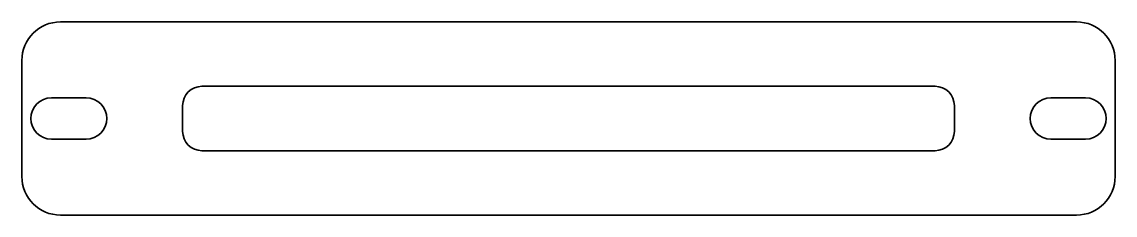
# Model space of a CAD drawing. Header units: millimetres. Extents: x 0 to 170, y 0 to 30.
import ezdxf

# ---------------------------------------------------------------- set-up
doc = ezdxf.new("R2010")
doc.units = ezdxf.units.MM
doc.layers.add('SIMUMAK Visible (ISO)', color=7, linetype='Continuous', lineweight=35)

# ---------------------------------------------------------------- blocks, each defined once
blk = doc.blocks.new('2DOF-150-17-PUEN-01_Sheet_VIEW1')
at = {"layer": 'SIMUMAK Visible (ISO)'}
for p, q in [((-79, 15), (79, 15)), ((-85, -9), (-85, 9)), ((85, 9), (85, -9)), ((-57, 5), (57, 5)), ((-80.4, 3.2), (-75, 3.2)), ((-60, -2), (-60, 2)), ((60, 2), (60, -2)), ((75, 3.2), (80.4, 3.2)), ((-75, -3.2), (-80.4, -3.2)), ((80.4, -3.2), (75, -3.2)), ((57, -5), (-57, -5)), ((79, -15), (-79, -15))]:
    blk.add_line(p, q, dxfattribs=at)
at = {"layer": 'SIMUMAK Visible (ISO)', "extrusion": (0, 0, -1)}
for centre, radius, start, end in [((79, 9), 6, 0, 90), ((-79, 9), 6, 90, 180), ((80.4, 0), 3.2, 270, 90), ((75, 0), 3.2, 90, 270), ((-75, 0), 3.2, 270, 90), ((-80.4, 0), 3.2, 90, 270), ((79, -9), 6, 270, 360), ((-79, -9), 6, 180, 270)]:
    blk.add_arc(centre, radius, start, end, dxfattribs=at)
at = {"layer": 'SIMUMAK Visible (ISO)'}
for centre, start, end in [((-57, 2), 90, 180), ((57, 2), 0, 90), ((-57, -2), 180, 270), ((57, -2), 270, 0)]:
    blk.add_arc(centre, 3, start, end, dxfattribs=at)

msp = doc.modelspace()

# ---------------------------------------------------------------- block references
msp.add_blockref('2DOF-150-17-PUEN-01_Sheet_VIEW1', (85, 15))

doc.saveas('drawing.dxf')
